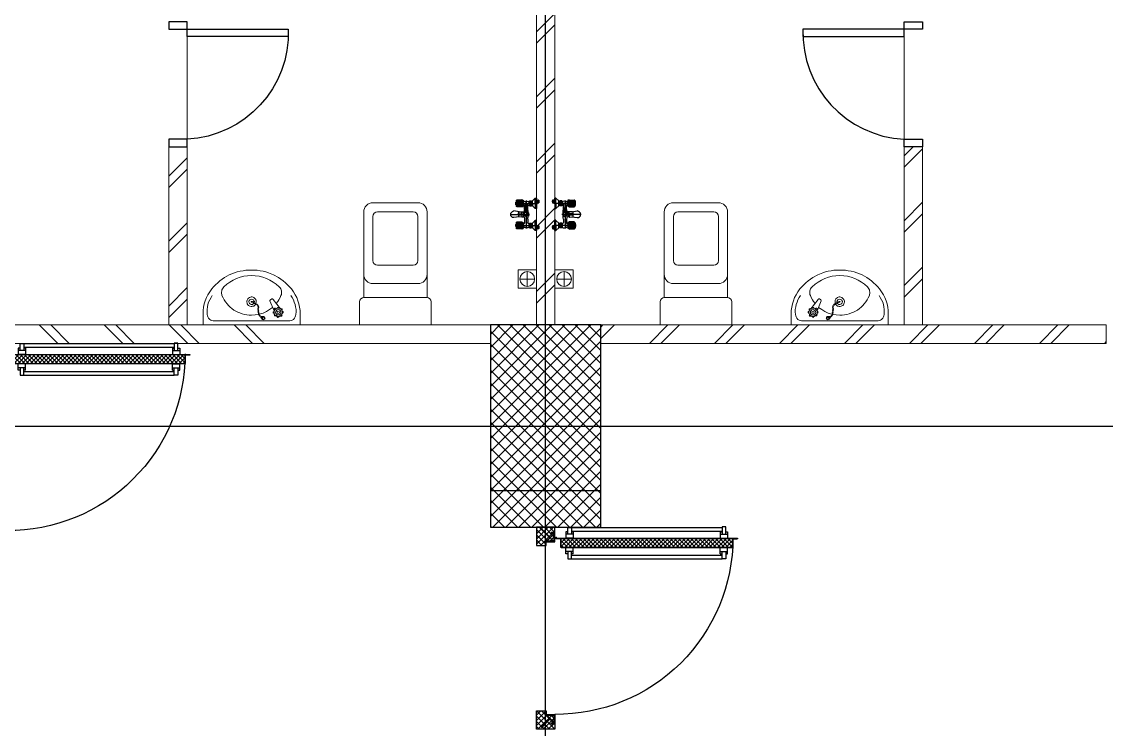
# Model space of a CAD drawing. Header units: inches. Extents: x 0 to 558, y -1 to 295.
# Drawn here: x 199.04 to 204.94, y 137.02 to 140.87 of the extents above; entities that cross this region are included whole.
import ezdxf

# ---------------------------------------------------------------- set-up
doc = ezdxf.new("R2010")
doc.units = ezdxf.units.IN
doc.header["$MEASUREMENT"] = 0
doc.layers.get('defpoints').update_dxf_attribs({"color": 1})
for name, color, linetype, lineweight in [('ars', 11, 'Continuous', 0), ('ars @ 1', 11, 'Continuous', 0), ('ARSIR', 31, 'Continuous', 5), ('ARSIR BETON', 8, 'Continuous', 5), ('KOL', 1, 'Continuous', 30), ('lan', 7, 'Continuous', 15), ('RUMPUT', 93, 'Continuous', 0), ('SANITAIR', 15, 'Continuous', 9), ('tem', 5, 'Continuous', 20)]:
    doc.layers.add(name, color=color, linetype=linetype, lineweight=lineweight)
doc.layers.add('as', color=1, linetype='Continuous', plot=False)
for name, color, linetype in [('HID', 1, 'Continuous'), ('Kusen', 30, 'Continuous'), ('P', 7, 'Continuous'), ('STL', 6, 'Continuous')]:
    doc.layers.add(name, color=color, linetype=linetype)
pattern_1 = [(86.6697, (37.0798, 226.14725), (-0.5066041, 0.569206), [0.142875, -0.934755]), (41.6697, (37.0798, 226.14725), (-0.5066045, 0.5692064), [0.142875, -0.619125]), (131.6697, (37.0798, 226.14725), (-0.5692064, -0.5066045), [0.142875, -0.619125])]
pattern_2 = [(45, (0, -5), (-0.03535534, 0.03535534), []), (135, (0, -5), (-0.03535534, -0.03535534), [])]
pattern_3 = [(225, (1.1, 1e-06), (-0.014142, 0.014142), []), (135, (1.1, 1e-06), (0.014142, 0.014142), [])]
pattern_4 = [(315, (-2e-13, 1e-06), (0.014142, 0.014142), []), (45, (-2e-13, 1e-06), (-0.014142, 0.014142), [])]
pattern_5 = [(45, (-25.6, 7.87), (0.176777, -0.176777), []), (45, (-25.6, 7.9325), (0.176777, -0.176777), [])]

# ---------------------------------------------------------------- blocks, each defined once
blk = doc.blocks.new('k1')
at = {"layer": 'ars'}
h = blk.add_hatch(dxfattribs=at)
h.set_pattern_fill('_USER', color=256, scale=0.05, angle=45, double=1, pattern_type=0)
h.set_pattern_definition(pattern_2)
h.paths.add_polyline_path([(-0.3, -0.55), (0.3, -0.55), (0.3, 0.55), (-0.3, 0.55)])
at = {"layer": 'KOL'}
blk.add_lwpolyline([(-0.3, -0.55), (0.3, -0.55), (0.3, 0.55), (-0.3, 0.55)], close=True, dxfattribs=at)
blk = doc.blocks.new('D-P90')
at = {"layer": 'ars'}
h = blk.add_hatch(dxfattribs=at)
h.set_pattern_fill('ANSI37', color=256, scale=0.005, angle=-90, style=0)
h.set_pattern_definition([(45, (-1350.94906, -1248.591899), (0.01122532015, -0.01122532015), []), (315, (-1350.94906, -1248.591899), (-0.01122532015, -0.01122532015), [])])
h.paths.add_polyline_path([(0.009, -0.1833, -0.414214), (0.01, -0.1843), (0.01, -1.1162, -0.414214), (0.009, -1.1172), (-0.0345, -1.1172, 0.414214), (-0.037, -1.1197), (-0.037, -1.142, -1), (-0.0385, -1.142), (-0.0385, -0.1585, -1), (-0.037, -0.1585), (-0.037, -0.1808, 0.414214), (-0.0345, -0.1833)])
at = {"layer": 'as'}
for p, q in [((-0.0395, -0.1577), (-0.0457, -0.1577)), ((-0.0425, -0.1608), (-0.0425, -0.1546))]:
    blk.add_line(p, q, dxfattribs=at)
at = {"layer": 'HID'}
for p, q in [((-0.0437, -0.1248), (-0.0915, -0.077)), ((-0.0423, -0.1234), (-0.0907, -0.075)), ((-0.0657, -0.147), (-0.023, -0.1043)), ((-0.0628, -0.147), (-0.023, -0.1072)), ((0.9657, -0.147), (0.923, -0.1043)), ((0.9628, -0.147), (0.923, -0.1072)), ((0.9423, -0.1234), (0.9907, -0.075)), ((0.9437, -0.1248), (0.9915, -0.077))]:
    blk.add_line(p, q, dxfattribs=at)
for points in [[(-0.0439, -0.1252), (-0.044, -0.1251), (-0.042, -0.1231), (-0.0419, -0.1232)], [(0.9439, -0.1252), (0.944, -0.1251), (0.942, -0.1231), (0.9419, -0.1232)]]:
    blk.add_lwpolyline(points, dxfattribs=at)
at = {"layer": 'KOL'}
blk.add_line((0.97, -0.13), (0.97, -0.15), dxfattribs=at)
at = {"layer": 'Kusen'}
for p, q in [((-0.0422, -0.1567), (-0.0378, -0.1577)), ((-0.0419, -0.1553), (-0.0376, -0.1562))]:
    blk.add_line(p, q, dxfattribs=at)
at = {"layer": 'Kusen', "ltscale": 2}
for p, q in [((-0.0986, -0.2206), (-0.0986, -1.0599)), ((-0.074, -0.2106), (-0.04, -0.2106)), ((-0.074, -0.2206), (-0.074, -0.2106)), ((-0.0615, -0.2506), (-0.0615, -0.2106)), ((-0.04, -0.2506), (-0.04, -0.2106)), ((0.0455, -0.2106), (0.0115, -0.2106)), ((0.0115, -0.2506), (0.0115, -0.2106)), ((0.033, -0.2506), (0.033, -0.2106)), ((0.0455, -0.2206), (0.0455, -0.2106)), ((0.0728, -0.2206), (0.0728, -1.0599)), ((-0.0786, -0.2406), (-0.0786, -1.0599)), ((-0.074, -0.2506), (-0.074, -0.2406)), ((-0.074, -0.2506), (-0.04, -0.2506)), ((0.0455, -0.2506), (0.0115, -0.2506)), ((0.0455, -0.2506), (0.0455, -0.2406)), ((0.0528, -0.2406), (0.0528, -1.0599)), ((-0.074, -1.0499), (-0.04, -1.0499)), ((-0.074, -1.0499), (-0.074, -1.0599)), ((-0.0615, -1.0499), (-0.0615, -1.0899)), ((-0.04, -1.0499), (-0.04, -1.0899)), ((0.0455, -1.0499), (0.0115, -1.0499)), ((0.0115, -1.0499), (0.0115, -1.0899)), ((0.033, -1.0499), (0.033, -1.0899)), ((0.0455, -1.0499), (0.0455, -1.0599)), ((-0.074, -1.0799), (-0.074, -1.0899)), ((-0.074, -1.0899), (-0.04, -1.0899)), ((0.0455, -1.0899), (0.0115, -1.0899)), ((0.0455, -1.0799), (0.0455, -1.0899))]:
    blk.add_line(p, q, dxfattribs=at)
for points in [[(-0.0986, -0.2406), (-0.0615, -0.2406), (-0.0615, -0.2206), (-0.0986, -0.2206), (-0.0986, -0.2406)], [(0.0728, -0.2406), (0.033, -0.2406), (0.033, -0.2206), (0.0728, -0.2206), (0.0728, -0.2406)], [(-0.1013, -1.0599), (-0.0615, -1.0599), (-0.0615, -1.0799), (-0.1013, -1.0799), (-0.1013, -1.0599)], [(0.0728, -1.0599), (0.033, -1.0599), (0.033, -1.0799), (0.0728, -1.0799), (0.0728, -1.0599)]]:
    blk.add_lwpolyline(points, dxfattribs=at)
at = {"layer": 'Kusen'}
blk.add_circle((-0.0425, -0.1577), 0.001, dxfattribs=at)
for radius, start, end in [(0.0025, 75.78042, 11.38506), (0.9611, 270, 0.45972)]:
    blk.add_arc((-0.0425, -0.1577), radius, start, end, dxfattribs=at)
at = {"layer": 'STL'}
for p, q in [((-0.0385, -0.1585), (-0.0385, -1.142)), ((-0.037, -0.1808), (-0.037, -0.1585)), ((-0.0345, -0.1833), (0.009, -0.1833)), ((0.01, -0.1843), (0.01, -1.1162)), ((-0.037, -1.1197), (-0.037, -1.142)), ((-0.0345, -1.1172), (0.009, -1.1172))]:
    blk.add_line(p, q, dxfattribs=at)
for points in [[(0, -0.1002), (0, -0.1032), (-0.0185, -0.1032, 0.414214), (-0.02, -0.1047), (-0.02, -0.148, -0.414214), (-0.022, -0.15), (-0.068, -0.15, -0.414214), (-0.07, -0.148), (-0.07, -0.13), (-0.067, -0.13), (-0.067, -0.1455, 0.414214), (-0.0655, -0.147), (-0.0245, -0.147, 0.414214), (-0.023, -0.1455), (-0.023, -0.1022, -0.414214), (-0.021, -0.1002)], [(0.9, -0.1002), (0.9, -0.1032), (0.9185, -0.1032, -0.414214), (0.92, -0.1047), (0.92, -0.148, 0.414214), (0.922, -0.15), (0.968, -0.15, 0.414214), (0.97, -0.148), (0.97, -0.13), (0.967, -0.13), (0.967, -0.1455, -0.414214), (0.9655, -0.147), (0.9245, -0.147, -0.414214), (0.923, -0.1455), (0.923, -0.1022, 0.414214), (0.921, -0.1002)]]:
    blk.add_lwpolyline(points, format="xyb", close=True, dxfattribs=at)
blk.add_lwpolyline([(0.009, -0.1818), (-0.0345, -0.1818, -0.414214), (-0.0355, -0.1808), (-0.0355, -0.1585, 1), (-0.04, -0.1585), (-0.04, -1.142, 1), (-0.0355, -1.142), (-0.0355, -1.1197, -0.414214), (-0.0345, -1.1187), (0.009, -1.1187, 0.414214), (0.0115, -1.1162), (0.0115, -0.1843)], format="xyb", dxfattribs=at)
for centre, radius, start, end in [((-0.0377, -0.1585), 0.00075, 0, 180), ((-0.0345, -0.1808), 0.0025, 180, 270), ((0.009, -0.1843), 0.0025, 360, 90), ((0.009, -0.1843), 0.001, 360, 90), ((-0.0345, -1.1197), 0.0025, 90, 180), ((0.009, -1.1162), 0.001, 270, 0), ((-0.0377, -1.142), 0.00075, 180, 0)]:
    blk.add_arc(centre, radius, start, end, dxfattribs=at)
blk = doc.blocks.new('PINTU DARURAT')
at = {"layer": 'ARSIR'}
h = blk.add_hatch(dxfattribs=at)
h.set_pattern_fill('_USER', color=256, scale=0.02, angle=315, style=0, double=1, pattern_type=0)
h.set_pattern_definition(pattern_4)
edge = h.paths.add_edge_path()
edge.add_line((0, 0), (0.1, 0))
edge.add_line((0.1, 0), (0.1, 0.0502))
edge.add_line((0.1, 0.0502), (0.077, 0.0502))
edge.add_line((0.077, 0.0502), (0.077, 0.0955))
edge.add_arc((0.0755, 0.0955), 0.0015, 360, 450)
edge.add_line((0.0755, 0.097), (0.0345, 0.097))
edge.add_arc((0.0345, 0.0955), 0.0015, 90, 180)
edge.add_line((0.033, 0.0955), (0.033, 0.08))
edge.add_line((0.033, 0.08), (0.03, 0.08))
edge.add_line((0.03, 0.08), (0.03, 0.1))
edge.add_line((0.03, 0.1), (0, 0.1))
edge.add_line((0, 0.1), (0, 0))
h = blk.add_hatch(dxfattribs=at)
h.set_pattern_fill('_USER', color=256, scale=0.02, angle=315, style=0, double=1, pattern_type=0)
h.set_pattern_definition(pattern_4)
edge = h.paths.add_edge_path()
edge.add_line((0, 0), (0.1, 0))
edge.add_line((0.1, 0), (0.1, 0.0502))
edge.add_line((0.1, 0.0502), (0.077, 0.0502))
edge.add_line((0.077, 0.0502), (0.077, 0.0955))
edge.add_arc((0.0755, 0.0955), 0.0015, 360, 450)
edge.add_line((0.0755, 0.097), (0.0345, 0.097))
edge.add_arc((0.0345, 0.0955), 0.0015, 90, 180)
edge.add_line((0.033, 0.0955), (0.033, 0.08))
edge.add_line((0.033, 0.08), (0.03, 0.08))
edge.add_line((0.03, 0.08), (0.03, 0.1))
edge.add_line((0.03, 0.1), (0, 0.1))
edge.add_line((0, 0.1), (0, 0))
h = blk.add_hatch(dxfattribs=at)
h.set_pattern_fill('_USER', color=256, scale=0.02, angle=315, style=0, double=1, pattern_type=0)
h.set_pattern_definition(pattern_3)
edge = h.paths.add_edge_path()
edge.add_line((1.1, 0), (1, 0))
edge.add_line((1, 0), (1, 0.0502))
edge.add_line((1, 0.0502), (1.023, 0.0502))
edge.add_line((1.023, 0.0502), (1.023, 0.0955))
edge.add_arc((1.0245, 0.0955), 0.0015, -630, -540, ccw=False)
edge.add_line((1.0245, 0.097), (1.0655, 0.097))
edge.add_arc((1.0655, 0.0955), 0.0015, -360, -270, ccw=False)
edge.add_line((1.067, 0.0955), (1.067, 0.08))
edge.add_line((1.067, 0.08), (1.07, 0.08))
edge.add_line((1.07, 0.08), (1.07, 0.1))
edge.add_line((1.07, 0.1), (1.1, 0.1))
edge.add_line((1.1, 0.1), (1.1, 0))
h = blk.add_hatch(dxfattribs=at)
h.set_pattern_fill('_USER', color=256, scale=0.02, angle=315, style=0, double=1, pattern_type=0)
h.set_pattern_definition(pattern_3)
edge = h.paths.add_edge_path()
edge.add_line((1.1, 0), (1, 0))
edge.add_line((1, 0), (1, 0.0502))
edge.add_line((1, 0.0502), (1.023, 0.0502))
edge.add_line((1.023, 0.0502), (1.023, 0.0955))
edge.add_arc((1.0245, 0.0955), 0.0015, -630, -540, ccw=False)
edge.add_line((1.0245, 0.097), (1.0655, 0.097))
edge.add_arc((1.0655, 0.0955), 0.0015, -360, -270, ccw=False)
edge.add_line((1.067, 0.0955), (1.067, 0.08))
edge.add_line((1.067, 0.08), (1.07, 0.08))
edge.add_line((1.07, 0.08), (1.07, 0.1))
edge.add_line((1.07, 0.1), (1.1, 0.1))
edge.add_line((1.1, 0.1), (1.1, 0))
at = {"layer": 'KOL'}
blk.add_line((1.1, 0.1), (1.1, 0), dxfattribs=at)
blk.add_line((1.1, 0.1), (1.1, 0), dxfattribs=at)
blk.add_line((1.1, 0.1), (1.1, 0), dxfattribs=at)
blk.add_line((1.1, 0.1), (1.1, 0), dxfattribs=at)
for points in [[(0, 0), (0.1, 0), (0.1, 0.0502), (0.077, 0.0502), (0.077, 0.0955, 0.414214), (0.0755, 0.097), (0.0345, 0.097, 0.414214), (0.033, 0.0955), (0.033, 0.08), (0.03, 0.08), (0.03, 0.1), (0, 0.1)], [(0, 0), (0.1, 0), (0.1, 0.0502), (0.077, 0.0502), (0.077, 0.0955, 0.414214), (0.0755, 0.097), (0.0345, 0.097, 0.414214), (0.033, 0.0955), (0.033, 0.08), (0.03, 0.08), (0.03, 0.1), (0, 0.1)], [(1.1, 0), (1, 0), (1, 0.0502), (1.023, 0.0502), (1.023, 0.0955, -0.414214), (1.0245, 0.097), (1.0655, 0.097, -0.414214), (1.067, 0.0955), (1.067, 0.08), (1.07, 0.08), (1.07, 0.1), (1.1, 0.1)], [(1.1, 0), (1, 0), (1, 0.0502), (1.023, 0.0502), (1.023, 0.0955, -0.414214), (1.0245, 0.097), (1.0655, 0.097, -0.414214), (1.067, 0.0955), (1.067, 0.08), (1.07, 0.08), (1.07, 0.1), (1.1, 0.1)]]:
    blk.add_lwpolyline(points, format="xyb", close=True, dxfattribs=at)
at = {"layer": 'Kusen', "xscale": -1, "rotation": 180}
blk.add_blockref('D-P90', (0.1, -0.05), dxfattribs=at)
blk = doc.blocks.new('AVOOR')
blk.add_lwpolyline([(-21.8185, -71.5914), (-21.9185, -71.5914), (-21.9185, -71.4914), (-21.8185, -71.4914)], close=True)
for points in [[(-21.8685, -71.5014), (-21.8685, -71.5814)], [(-21.9085, -71.5414), (-21.8285, -71.5414)]]:
    blk.add_lwpolyline(points)
blk.add_circle((-21.8685, -71.5414), 0.04)
blk = doc.blocks.new('SHOWER')
at = {"layer": 'P', "color": 0, "linetype": 'Continuous'}
for points in [[(-0.1138, 0.0605), (0.0048, 0.0605)], [(-0.1126, 0.0654), (-0.1114, 0.0666)], [(-0.1114, 0.0533), (-0.1114, 0.0545), (-0.1126, 0.0557), (-0.1126, 0.0654)], [(-0.1102, 0.0678), (-0.1102, 0.0678), (-0.1114, 0.0678), (-0.1114, 0.0666)], [(-0.1114, 0.0678), (-0.1114, 0.0533), (-0.1102, 0.0533), (-0.1102, 0.0533)], [(-0.109, 0.0763), (-0.1102, 0.0726)], [(-0.1102, 0.0726), (-0.1102, 0.0484), (-0.109, 0.0448)], [(-0.109, 0.0763), (-0.1077, 0.0787), (-0.1053, 0.0787)], [(-0.0799, 0.0751), (-0.0799, 0.0787), (-0.109, 0.0775)], [(-0.109, 0.0775), (-0.109, 0.0436)], [(-0.109, 0.0714), (-0.109, 0.0714), (-0.1077, 0.0726), (-0.1053, 0.0738), (-0.1053, 0.0738)], [(-0.1053, 0.069), (-0.1053, 0.069), (-0.1077, 0.069), (-0.109, 0.0702), (-0.109, 0.0714)], [(-0.109, 0.0605), (-0.109, 0.063), (-0.1053, 0.0642), (-0.1041, 0.0642)], [(-0.1041, 0.0569), (-0.1077, 0.0581), (-0.109, 0.0593), (-0.109, 0.0605)], [(-0.0751, 0.0787), (-0.0775, 0.0799), (-0.0799, 0.0799), (-0.1053, 0.0787)], [(-0.1053, 0.0738), (-0.0799, 0.0751)], [(-0.1053, 0.069), (-0.0799, 0.069)], [(-0.1041, 0.0642), (-0.0799, 0.0642)], [(-0.0799, 0.0787), (-0.0763, 0.0787)], [(-0.0799, 0.0751), (-0.0775, 0.0738), (-0.0775, 0.0738), (-0.0763, 0.0726), (-0.0751, 0.0714)], [(-0.0751, 0.0714), (-0.0763, 0.0702), (-0.0775, 0.069), (-0.0775, 0.069), (-0.0799, 0.069)], [(-0.0799, 0.0642), (-0.0799, 0.069)], [(-0.0799, 0.0642), (-0.0775, 0.0642), (-0.0775, 0.063), (-0.0763, 0.063), (-0.0751, 0.0605), (-0.0763, 0.0593), (-0.0775, 0.0581), (-0.0775, 0.0569), (-0.0799, 0.0569)], [(-0.0751, 0.0787), (-0.0714, 0.0787)], [(-0.0714, 0.0787), (-0.0714, 0.0775)], [(-0.0714, 0.0775), (-0.0714, 0.0436)], [(-0.0642, 0.0714), (-0.0666, 0.0702), (-0.0714, 0.0702)], [(-0.0714, 0.0508), (-0.0714, 0.0702)], [(-0.0642, 0.0714), (-0.0581, 0.0714), (-0.0521, 0.0726), (-0.046, 0.0714), (-0.04, 0.0714)], [(-0.0557, 0.0593), (-0.0557, 0.0593), (-0.0557, 0.0593), (-0.0569, 0.0593), (-0.0593, 0.0593), (-0.0593, 0.0593), (-0.0605, 0.0593), (-0.0617, 0.0593), (-0.0617, 0.0581), (-0.0617, 0.0581), (-0.0605, 0.0569), (-0.0593, 0.0569), (-0.0593, 0.0569), (-0.0569, 0.0569), (-0.0557, 0.0569), (-0.0557, 0.0581), (-0.0557, 0.0581)], [(-0.0557, 0.0581), (-0.0569, 0.0581), (-0.0581, 0.0569), (-0.0593, 0.0569), (-0.0593, 0.0569), (-0.0593, 0.0581), (-0.0605, 0.0581), (-0.0605, 0.0593), (-0.0593, 0.0593), (-0.0593, 0.0593), (-0.0581, 0.0593), (-0.0569, 0.0593), (-0.0569, 0.0581), (-0.0557, 0.0581)], [(-0.0557, 0.0763), (-0.0557, -0.0763)], [(-0.0521, 0.0593), (-0.0545, 0.0593), (-0.0557, 0.0593), (-0.0557, 0.0581), (-0.0557, 0.0593), (-0.0545, 0.0593), (-0.0521, 0.0593)], [(-0.0521, 0.0593), (-0.0521, 0.0593), (-0.0508, 0.0593), (-0.0496, 0.0593), (-0.0496, 0.0581)], [(-0.04, 0.0714), (-0.04, 0.0508), (-0.04, 0.0714), (-0.04, 0.0508)], [(-0.04, 0.069), (-0.0375, 0.069)], [(-0.04, 0.0533), (-0.04, 0.069)], [(-0.0375, 0.0738), (-0.0375, 0.0751)], [(-0.0375, 0.0751), (-0.0278, 0.0751)], [(-0.0278, 0.0654), (-0.0375, 0.0654), (-0.0375, 0.069), (-0.0375, 0.0714), (-0.0375, 0.0751)], [(-0.0375, 0.0472), (-0.0375, 0.0738)], [(-0.0375, 0.069), (-0.0278, 0.069)], [(-0.0278, 0.0533), (-0.0375, 0.0533), (-0.0375, 0.0557), (-0.0278, 0.0557), (-0.0278, 0.0605), (-0.0278, 0.0654)], [(-0.0375, 0.0557), (-0.0375, 0.0605), (-0.0375, 0.0654)], [(-0.0278, 0.0738), (-0.0278, 0.0751)], [(-0.0278, 0.0751), (-0.0278, 0.0714), (-0.0278, 0.069)], [(-0.0278, 0.0472), (-0.0278, 0.0738)], [(-0.0278, 0.0714), (-0.0218, 0.0714)], [(-0.0278, 0.0702), (-0.0218, 0.0702)], [(-0.0278, 0.069), (-0.0278, 0.0654)], [(-0.0061, 0.0884), (-0.0218, 0.0738)], [(-0.0218, 0.0726), (-0.0218, 0.0738)], [(-0.0218, 0.0605), (-0.0218, 0.0726)], [(-0.0218, 0.0484), (-0.0218, 0.0726)], [(-0.0218, 0.0605), (-0.0218, 0.0484)], [(-0.0061, 0.0884), (-0.0061, 0.0884), (0, 0.0884)], [(-0.0061, 0.0605), (-0.0061, 0.086)], [(-0.0061, 0.0605), (-0.0061, 0.0351)], [(-0.0036, 0.0702), (0.0157, 0.0702)], [(0, 0.0884), (0, 0.0327)], [(0, 0.0605), (0, 0.0884)], [(0, 0.0787), (0.0109, 0.0787)], [(0.0121, 0.0775), (0.0121, 0.063), (0.0109, 0.063), (0, 0.063)], [(0, 0.0775), (0.0121, 0.0775)], [(0, 0.063), (0.0121, 0.063)], [(0, 0.0605), (0, 0.0327)], [(0.0121, 0.0775), (0.0109, 0.0787), (0.0109, 0.063)], [(-0.1429, 0), (-0.0387, 0)], [(-0.0932, -0.0133), (-0.1223, -0.0169), (-0.1295, -0.0157), (-0.1344, -0.0121), (-0.1392, -0.0061), (-0.1392, 0), (-0.1392, 0.0073), (-0.1344, 0.0133), (-0.1295, 0.0169), (-0.1223, 0.0194)], [(-0.0932, 0.0157), (-0.1223, 0.0194)], [(-0.1053, 0.0533), (-0.1053, 0.0533), (-0.1077, 0.0521), (-0.109, 0.0508), (-0.109, 0.0496)], [(-0.109, 0.0496), (-0.109, 0.0496), (-0.1077, 0.0484), (-0.1053, 0.0484), (-0.1053, 0.0472), (-0.0799, 0.0472)], [(-0.0751, 0.0436), (-0.0775, 0.0412), (-0.0799, 0.0412), (-0.1053, 0.0424), (-0.1077, 0.0436), (-0.109, 0.0448)], [(-0.0763, 0.0436), (-0.0799, 0.0436), (-0.109, 0.0436)], [(-0.1053, 0.0533), (-0.0799, 0.0533)], [(-0.1041, 0.0569), (-0.0799, 0.0569)], [(-0.1005, 0.0024), (-0.0993, 0.0036), (-0.0993, 0.0036), (-0.0981, 0.0036)], [(-0.0981, -0.0024), (-0.0993, -0.0024), (-0.1005, -0.0012), (-0.1005, 0.0024)], [(-0.0981, 0.0133), (-0.0969, 0.0145), (-0.0956, 0.0157), (-0.0799, 0.0157)], [(-0.0981, 0.0133), (-0.0981, 0.0036), (-0.0799, 0.0048)], [(-0.0787, -0.0024), (-0.0981, -0.0012), (-0.0981, -0.0012), (-0.0981, 0.0024), (-0.0981, 0.0036), (-0.0787, 0.0036)], [(-0.0799, 0.0533), (-0.0799, 0.0569)], [(-0.0751, 0.0496), (-0.0763, 0.0508), (-0.0775, 0.0521), (-0.0775, 0.0533), (-0.0799, 0.0533)], [(-0.0799, 0.0472), (-0.0775, 0.0472), (-0.0775, 0.0472), (-0.0763, 0.0484), (-0.0751, 0.0496)], [(-0.0799, 0.0436), (-0.0799, 0.0472)], [(-0.0799, 0.0157), (-0.0787, 0.0157), (-0.0787, 0.0157)], [(-0.0799, 0.0048), (-0.0787, 0.0048), (-0.0787, 0.0048)], [(-0.0787, 0), (-0.0787, 0.0157), (-0.0702, 0.0157)], [(-0.0787, 0), (-0.0787, -0.0145)], [(-0.0751, 0.0436), (-0.0714, 0.0436), (-0.0714, 0.0436)], [(-0.0714, 0.0508), (-0.0678, 0.0508)], [(-0.0654, 0.0194), (-0.0678, 0.0157), (-0.0702, 0.0133)], [(-0.0702, 0), (-0.0702, 0.0157)], [(-0.0702, 0), (-0.0702, -0.0133)], [(-0.0678, 0.0508), (-0.0654, 0.0496), (-0.0642, 0.0472)], [(-0.0472, 0.0061), (-0.046, 0.0036), (-0.0448, -0.0012), (-0.046, -0.0048), (-0.0496, -0.0085), (-0.0533, -0.0097), (-0.0569, -0.0097), (-0.0617, -0.0085), (-0.0642, -0.0061), (-0.0654, -0.0024), (-0.0666, 0), (-0.0654, 0.0036), (-0.0642, 0.0061)], [(-0.0654, 0.0218), (-0.0654, 0.023)], [(-0.0654, 0.0145), (-0.0654, 0.0218)], [(-0.0654, 0.0218), (-0.046, 0.0218)], [(-0.0654, 0.0218), (-0.0581, 0.0145)], [(-0.0654, 0.0194), (-0.0617, 0.0218)], [(-0.0654, 0.0169), (-0.0593, 0.0218)], [(-0.0654, 0.0145), (-0.0569, 0.0218)], [(-0.0654, 0.0194), (-0.0617, 0.0145)], [(-0.0654, 0.0157), (-0.0642, 0.0145)], [(-0.0654, 0.0133), (-0.0654, 0.0145)], [(-0.0654, 0.0145), (-0.046, 0.0145)], [(-0.0642, 0.0266), (-0.0642, 0.0472)], [(-0.0642, 0.0266), (-0.0642, 0.023)], [(-0.0642, 0.023), (-0.0472, 0.023)], [(-0.0642, 0), (-0.0642, 0.0133)], [(-0.0642, 0.0133), (-0.0472, 0.0133)], [(-0.0472, 0.0133), (-0.0642, 0.0133)], [(-0.0472, 0), (-0.0472, -0.0024), (-0.0496, -0.0061), (-0.0521, -0.0073), (-0.0557, -0.0085), (-0.0593, -0.0073), (-0.0617, -0.0061), (-0.0642, -0.0024), (-0.0642, 0)], [(-0.063, 0.0218), (-0.0557, 0.0145)], [(-0.0617, 0.0351), (-0.0617, 0.0581), (-0.0617, 0.0581)], [(-0.0617, 0.023), (-0.0617, 0.0351), (-0.0496, 0.0351), (-0.0496, 0.023)], [(-0.0617, 0.0145), (-0.0557, 0.0206), (-0.0545, 0.0218)], [(-0.0605, 0.0218), (-0.0557, 0.0169), (-0.0521, 0.0145)], [(-0.0593, 0.0145), (-0.0557, 0.0182), (-0.0521, 0.0218)], [(-0.0581, 0.0218), (-0.0557, 0.0194), (-0.0496, 0.0145)], [(-0.0569, 0.0145), (-0.0557, 0.0157), (-0.0496, 0.0218)], [(-0.0557, 0.0218), (-0.0472, 0.0145)], [(-0.0545, 0.0145), (-0.046, 0.0218)], [(-0.0521, 0.0218), (-0.046, 0.0157)], [(-0.0521, 0.0145), (-0.046, 0.0194)], [(-0.0496, 0.0351), (-0.0496, 0.0581)], [(-0.0496, 0.0218), (-0.046, 0.0182)], [(-0.0496, 0.0145), (-0.046, 0.0169)], [(-0.0472, 0.0436), (-0.046, 0.0472), (-0.046, 0.0484), (-0.0436, 0.0496), (-0.0412, 0.0508)], [(-0.0472, 0.0266), (-0.0472, 0.0436)], [(-0.0472, 0.023), (-0.0472, 0.0266)], [(-0.0472, 0.0218), (-0.046, 0.0206)], [(-0.0472, 0), (-0.0472, 0.0133)], [(-0.046, 0.0218), (-0.046, 0.023)], [(-0.046, 0.0145), (-0.046, 0.0218)], [(-0.0448, 0.0133), (-0.046, 0.0182)], [(-0.046, 0.0133), (-0.046, 0.0145)], [(-0.0448, 0.0133), (-0.0436, 0.0073), (-0.0436, 0)], [(-0.0436, 0), (-0.0436, -0.0061), (-0.0448, -0.0121)], [(-0.0412, 0.0508), (-0.04, 0.0508)], [(-0.04, 0.0533), (-0.0375, 0.0533)], [(-0.0375, 0.0472), (-0.0375, 0.0496), (-0.0375, 0.0533)], [(-0.0375, 0.0472), (-0.0375, 0.0472), (-0.0278, 0.0472)], [(-0.0278, 0.0557), (-0.0278, 0.0533)], [(-0.0278, 0.0533), (-0.0278, 0.0496), (-0.0278, 0.0472)], [(-0.0278, 0.0508), (-0.0218, 0.0508)], [(-0.0278, 0.0496), (-0.0218, 0.0496)], [(-0.0278, 0.0472), (-0.0278, 0.0472)], [(-0.0218, 0.0472), (-0.0218, 0.0484)], [(-0.0061, 0.0327), (-0.0218, 0.0472)], [(0, 0.0327), (-0.0061, 0.0327), (-0.0061, 0.0327)], [(-0.1126, -0.0533), (-0.1114, -0.0533), (-0.1114, -0.0521)], [(-0.1126, -0.0533), (-0.1126, -0.0654)], [(-0.1102, -0.0521), (-0.1102, -0.0521), (-0.1114, -0.0521)], [(-0.1114, -0.0521), (-0.1114, -0.0666)], [(-0.109, -0.0436), (-0.1102, -0.0472), (-0.1102, -0.0714), (-0.109, -0.0751)], [(-0.109, -0.0436), (-0.1077, -0.0412), (-0.1053, -0.04), (-0.0799, -0.04), (-0.0775, -0.04), (-0.0751, -0.0424)], [(-0.0799, -0.0424), (-0.109, -0.0436)], [(-0.109, -0.0436), (-0.109, -0.0751)], [(-0.0799, -0.0508), (-0.1053, -0.0508), (-0.1053, -0.0508), (-0.1077, -0.0508), (-0.109, -0.0496), (-0.109, -0.0496), (-0.109, -0.0484), (-0.1077, -0.0472), (-0.1053, -0.046), (-0.1053, -0.046), (-0.0799, -0.046)], [(-0.109, -0.0593), (-0.109, -0.0581), (-0.1077, -0.0569), (-0.1041, -0.0557)], [(-0.1041, -0.0557), (-0.0799, -0.0557)], [(-0.1005, -0.0012), (-0.1005, -0.0012)], [(-0.0981, -0.0024), (-0.0799, -0.0036)], [(-0.0981, -0.0024), (-0.0981, -0.0121)], [(-0.0799, -0.0145), (-0.0956, -0.0133), (-0.0969, -0.0133), (-0.0981, -0.0121)], [(-0.0787, -0.0024), (-0.0799, -0.0036), (-0.0799, -0.0036)], [(-0.0787, -0.0145), (-0.0799, -0.0145), (-0.0799, -0.0145)], [(-0.0799, -0.0508), (-0.0775, -0.0508), (-0.0775, -0.0496), (-0.0763, -0.0496), (-0.0751, -0.0484), (-0.0763, -0.0472), (-0.0775, -0.046), (-0.0775, -0.046), (-0.0799, -0.046), (-0.0799, -0.0424), (-0.0763, -0.0424)], [(-0.0799, -0.0557), (-0.0799, -0.0508)], [(-0.0799, -0.0557), (-0.0775, -0.0557), (-0.0775, -0.0569), (-0.0763, -0.0581), (-0.0751, -0.0593)], [(-0.0787, -0.0133), (-0.0702, -0.0133)], [(-0.0751, -0.0424), (-0.0714, -0.0424), (-0.0714, -0.0424)], [(-0.0714, -0.0424), (-0.0714, -0.0763)], [(-0.0714, -0.0496), (-0.0678, -0.0496), (-0.0654, -0.0484), (-0.0642, -0.046)], [(-0.0714, -0.0496), (-0.0714, -0.069)], [(-0.0702, -0.0121), (-0.0666, -0.0145), (-0.0654, -0.0182), (-0.0642, -0.0254)], [(-0.0642, -0.0254), (-0.0642, -0.046)], [(-0.0472, -0.0254), (-0.046, -0.0182), (-0.0448, -0.0121)], [(-0.0472, -0.0254), (-0.0472, -0.0436)], [(-0.0412, -0.0496), (-0.0436, -0.0484), (-0.046, -0.0472), (-0.046, -0.0448), (-0.0472, -0.0436)], [(-0.0412, -0.0496), (-0.04, -0.0496)], [(-0.04, -0.069), (-0.04, -0.0496), (-0.04, -0.069), (-0.04, -0.0496)], [(-0.04, -0.0521), (-0.0375, -0.0521)], [(-0.04, -0.0666), (-0.04, -0.0521)], [(-0.0375, -0.046), (-0.0375, -0.046)], [(-0.0375, -0.046), (-0.0278, -0.046)], [(-0.0375, -0.0714), (-0.0375, -0.046)], [(-0.0375, -0.0545), (-0.0375, -0.0521), (-0.0375, -0.0484), (-0.0375, -0.046)], [(-0.0375, -0.0521), (-0.0278, -0.0521)], [(-0.0375, -0.0545), (-0.0278, -0.0545)], [(-0.0375, -0.0642), (-0.0375, -0.0593), (-0.0375, -0.0545)], [(-0.0278, -0.046), (-0.0278, -0.046)], [(-0.0278, -0.0714), (-0.0278, -0.046)], [(-0.0278, -0.046), (-0.0278, -0.0484), (-0.0278, -0.0521)], [(-0.0278, -0.0496), (-0.0218, -0.0496)], [(-0.0278, -0.0496), (-0.0218, -0.0496)], [(-0.0278, -0.069), (-0.0278, -0.0496)], [(-0.0278, -0.0545), (-0.0278, -0.0521)], [(-0.0278, -0.0545), (-0.0278, -0.0593), (-0.0278, -0.0642)], [(-0.0061, -0.0315), (-0.0218, -0.046)], [(-0.0218, -0.0472), (-0.0218, -0.046)], [(-0.0218, -0.0714), (-0.0218, -0.0472)], [(-0.0218, -0.0593), (-0.0218, -0.0472)], [(-0.0061, -0.0315), (-0.0061, -0.0303), (0, -0.0303)], [(-0.0061, -0.0593), (-0.0061, -0.0339)], [(0, -0.0872), (0, -0.0303)], [(0, -0.0593), (0, -0.0303)], [(-0.115, -0.0593), (0.0048, -0.0593)], [(-0.1114, -0.0654), (-0.1126, -0.0654)], [(-0.1114, -0.0654), (-0.1114, -0.0654), (-0.1102, -0.0666), (-0.1102, -0.0666)], [(-0.1041, -0.063), (-0.1065, -0.0617), (-0.109, -0.0605), (-0.109, -0.0593)], [(-0.1053, -0.0678), (-0.1053, -0.0678), (-0.1077, -0.0678), (-0.109, -0.0678), (-0.109, -0.069), (-0.109, -0.0702), (-0.1077, -0.0714), (-0.1053, -0.0714), (-0.1053, -0.0714)], [(-0.109, -0.0751), (-0.0799, -0.0763), (-0.0799, -0.0726), (-0.1053, -0.0714)], [(-0.0751, -0.0763), (-0.0775, -0.0775), (-0.0799, -0.0787), (-0.1053, -0.0775), (-0.1077, -0.0775), (-0.109, -0.0751)], [(-0.1053, -0.0678), (-0.0799, -0.0678)], [(-0.1041, -0.063), (-0.0799, -0.063)], [(-0.0751, -0.0593), (-0.0763, -0.0605), (-0.0775, -0.0617), (-0.0775, -0.0617), (-0.0799, -0.063)], [(-0.0799, -0.0678), (-0.0799, -0.063)], [(-0.0751, -0.0702), (-0.0763, -0.069), (-0.0775, -0.0678), (-0.0775, -0.0678), (-0.0799, -0.0678)], [(-0.0799, -0.0726), (-0.0775, -0.0726), (-0.0775, -0.0714), (-0.0763, -0.0714), (-0.0751, -0.0702)], [(-0.0799, -0.0763), (-0.0763, -0.0763)], [(-0.0751, -0.0763), (-0.0714, -0.0763), (-0.0714, -0.0763)], [(-0.0714, -0.069), (-0.0666, -0.069), (-0.0642, -0.069)], [(-0.04, -0.069), (-0.046, -0.0714), (-0.0521, -0.0714), (-0.0581, -0.0714), (-0.0642, -0.069)], [(-0.04, -0.0666), (-0.0375, -0.0666)], [(-0.0278, -0.0642), (-0.0375, -0.0642), (-0.0375, -0.0666), (-0.0278, -0.0666), (-0.0278, -0.0702), (-0.0278, -0.0726)], [(-0.0375, -0.0726), (-0.0375, -0.0702), (-0.0375, -0.0666)], [(-0.0375, -0.0714), (-0.0375, -0.0726), (-0.0278, -0.0726), (-0.0278, -0.0714)], [(-0.0278, -0.0666), (-0.0278, -0.0642)], [(-0.0278, -0.069), (-0.0218, -0.069)], [(-0.0278, -0.069), (-0.0218, -0.069)], [(-0.0218, -0.0593), (-0.0218, -0.0714)], [(-0.0218, -0.0726), (-0.0218, -0.0714)], [(0, -0.0872), (-0.0061, -0.0872), (-0.0061, -0.0872), (-0.0218, -0.0726)], [(-0.0061, -0.0593), (-0.0061, -0.0847)], [(-0.0036, -0.069), (0.0157, -0.069)], [(0, -0.0593), (0, -0.0872)], [(0.0121, -0.0617), (0.0109, -0.0605), (0, -0.0605)], [(0.0121, -0.0617), (0.0121, -0.0763), (0.0109, -0.0775), (0, -0.0775)], [(0, -0.0617), (0.0121, -0.0617)], [(0, -0.0763), (0.0121, -0.0763)], [(0.0109, -0.0775), (0.0109, -0.0605)]]:
    blk.add_lwpolyline(points, dxfattribs=at)
blk = doc.blocks.new('WASHTAFEL')
for points in [[(0.1029, 0.2167), (0.1186, 0.2276), (0.1344, 0.2373), (0.1501, 0.2458), (0.1671, 0.2518), (0.184, 0.2579), (0.2022, 0.2615), (0.2203, 0.2639), (0.2397, 0.2651)], [(0.138, 0.2131), (0.1501, 0.2215), (0.1622, 0.2276), (0.1743, 0.2324), (0.1877, 0.2373), (0.201, 0.2397), (0.2143, 0.2421), (0.2276, 0.2421), (0.2421, 0.2409)], [(0.2397, 0.2651), (0.299, 0.2651)], [(0.2421, 0.2409), (0.2494, 0.2397), (0.2554, 0.2373), (0.2615, 0.2337), (0.2688, 0.2276), (0.2724, 0.2215), (0.2748, 0.2155), (0.2772, 0.2082), (0.2772, 0.1998)], [(0.299, 0.2651), (0.299, 0)], [(0, 0), (0, 0.0157), (0.0012, 0.0315), (0.0036, 0.0472), (0.0061, 0.063), (0.0097, 0.0775), (0.0145, 0.092), (0.0254, 0.1199), (0.0412, 0.1465), (0.0496, 0.1598), (0.0593, 0.1719), (0.069, 0.184), (0.0799, 0.1961), (0.0908, 0.2058), (0.1029, 0.2167)], [(0.2772, 0.1998), (0.2772, 0)], [(0.0303, 0), (0.0315, 0.0206), (0.0339, 0.0412), (0.0387, 0.0617), (0.046, 0.0811), (0.0545, 0.0993), (0.0654, 0.1174), (0.0775, 0.1344), (0.0908, 0.1501)], [(0.0908, 0.1501), (0.0969, 0.155), (0.1017, 0.1586), (0.1077, 0.161), (0.1138, 0.1622), (0.1199, 0.1634), (0.1271, 0.1634), (0.1332, 0.1622), (0.1392, 0.1598)], [(0.1392, 0.1598), (0.1501, 0.155), (0.1622, 0.1489), (0.1719, 0.1429), (0.1816, 0.1344)], [(0.1598, 0.1174), (0.2119, 0.1574)], [(0.1683, 0.1005), (0.2228, 0.1235)], [(0.2082, 0.1404), (0.2058, 0.1416), (0.2034, 0.1429), (0.2022, 0.1465), (0.2034, 0.1501), (0.2058, 0.1513), (0.207, 0.1513), (0.2082, 0.1513), (0.2094, 0.1513)], [(0.2082, 0.1453), (0.2082, 0.1416), (0.2094, 0.1368), (0.2119, 0.1332), (0.2143, 0.1295), (0.2179, 0.1271), (0.2215, 0.1247), (0.2252, 0.1235), (0.23, 0.1235), (0.2349, 0.1235), (0.2385, 0.1247), (0.2421, 0.1271), (0.2458, 0.1295), (0.2482, 0.1332), (0.2506, 0.1368), (0.2518, 0.1416), (0.253, 0.1453), (0.2518, 0.1501), (0.2506, 0.1538), (0.2482, 0.1586), (0.2458, 0.161), (0.2421, 0.1646), (0.2385, 0.1659), (0.2349, 0.1671), (0.23, 0.1683), (0.2252, 0.1671), (0.2215, 0.1659), (0.2179, 0.1646), (0.2143, 0.161), (0.2119, 0.1586), (0.2094, 0.1538), (0.2082, 0.1501), (0.2082, 0.1453)], [(0.2179, 0.1259), (0.2155, 0.1235), (0.2119, 0.1235), (0.2094, 0.1247), (0.2082, 0.1271), (0.2082, 0.1308), (0.2094, 0.1308), (0.2094, 0.132), (0.2107, 0.1332)], [(0.2119, 0.1574), (0.2094, 0.1598), (0.2107, 0.1634), (0.2119, 0.1659), (0.2155, 0.1671), (0.2179, 0.1659), (0.2191, 0.1646), (0.2191, 0.1646)], [(0.2155, 0.1453), (0.2167, 0.1404), (0.2203, 0.1356), (0.2252, 0.132), (0.23, 0.1308), (0.2361, 0.132), (0.2409, 0.1356), (0.2433, 0.1404), (0.2446, 0.1453), (0.2433, 0.1513), (0.2409, 0.1562), (0.2361, 0.1586), (0.23, 0.1598), (0.2252, 0.1586), (0.2203, 0.1562), (0.2167, 0.1513), (0.2155, 0.1453)], [(0.224, 0.1453), (0.2252, 0.1404), (0.23, 0.1392), (0.2349, 0.1404), (0.2373, 0.1453), (0.2349, 0.1501), (0.23, 0.1525), (0.2252, 0.1501), (0.224, 0.1453)], [(0.2252, 0.1671), (0.2264, 0.1695), (0.2276, 0.1719), (0.2312, 0.1719), (0.2337, 0.1707), (0.2361, 0.1683), (0.2361, 0.1671), (0.2361, 0.1659)], [(0.2361, 0.1235), (0.2349, 0.1199), (0.2324, 0.1186), (0.23, 0.1174), (0.2276, 0.1186), (0.2252, 0.1211), (0.2252, 0.1223), (0.2252, 0.1235)], [(0.2494, 0.132), (0.2494, 0.1295), (0.2494, 0.1271), (0.2482, 0.1247), (0.2446, 0.1235), (0.2421, 0.1247), (0.2409, 0.1247), (0.2409, 0.1247)], [(0.2421, 0.1634), (0.2446, 0.1646), (0.247, 0.1659), (0.2506, 0.1646), (0.2518, 0.161), (0.2518, 0.1586), (0.2506, 0.1574), (0.2506, 0.1562), (0.2494, 0.1562)], [(0.253, 0.1501), (0.2554, 0.1489), (0.2567, 0.1465), (0.2579, 0.1429), (0.2554, 0.1404), (0.253, 0.138), (0.253, 0.138), (0.2518, 0.138)], [(0.1622, 0.1029), (0.1574, 0.1102), (0.1562, 0.115), (0.1598, 0.1174)], [(0.1683, 0.1005), (0.1659, 0.1005), (0.1622, 0.1029)], [(0.2034, 0.115), (0.2155, 0.0981), (0.2264, 0.0811), (0.2349, 0.063), (0.2409, 0.0424)], [(0.253, 0.0642), (0.253, 0.0605), (0.2554, 0.0581), (0.2579, 0.0557), (0.2615, 0.0557), (0.2651, 0.0557), (0.2676, 0.0581), (0.27, 0.0605), (0.2712, 0.0642), (0.27, 0.0678), (0.2676, 0.0714), (0.2651, 0.0726), (0.2615, 0.0738), (0.2579, 0.0726), (0.2554, 0.0714), (0.253, 0.0678), (0.253, 0.0642)], [(0.2639, 0.0557), (0.2615, 0.0521), (0.2591, 0.0508), (0.2554, 0.0521), (0.253, 0.0533), (0.253, 0.0569), (0.253, 0.0581), (0.253, 0.0593)], [(0.2554, 0.0642), (0.2579, 0.0605), (0.2615, 0.0593), (0.2651, 0.0605), (0.2676, 0.0642), (0.2651, 0.069), (0.2615, 0.0702), (0.2579, 0.069), (0.2554, 0.0642)], [(0.1029, -0.2167), (0.0908, -0.207), (0.0799, -0.1961), (0.069, -0.184), (0.0593, -0.1731), (0.0496, -0.1598), (0.0412, -0.1477), (0.0254, -0.1211), (0.0145, -0.092), (0.0097, -0.0775), (0.0061, -0.0617), (0.0036, -0.046), (0.0012, -0.0315), (0, -0.0157), (0, 0)], [(0.1392, -0.161), (0.1332, -0.1622), (0.1271, -0.1634), (0.1199, -0.1634), (0.1138, -0.1622), (0.1077, -0.161), (0.1017, -0.1586), (0.0969, -0.155), (0.0908, -0.1501), (0.0775, -0.1344), (0.0654, -0.1186), (0.0545, -0.0993), (0.046, -0.0811), (0.0387, -0.0617), (0.0339, -0.0412), (0.0315, -0.0218), (0.0303, 0)], [(0.2458, 0), (0.2458, -0.0133), (0.2433, -0.0254), (0.2421, -0.0387), (0.2385, -0.0508), (0.2337, -0.063), (0.23, -0.0751), (0.224, -0.086), (0.2179, -0.0969), (0.2094, -0.1065), (0.2022, -0.1162), (0.1937, -0.1259), (0.184, -0.1332), (0.1731, -0.1416), (0.1622, -0.1489), (0.1513, -0.155), (0.1392, -0.161)], [(0.1852, 0.0218), (0.1901, 0.0194), (0.1937, 0.0157), (0.1961, 0.0121), (0.1973, 0.0061), (0.1985, 0.0024), (0.1985, -0.0024), (0.1973, -0.0085), (0.1949, -0.0121), (0.1925, -0.0169), (0.1889, -0.0206), (0.184, -0.023), (0.1792, -0.0242), (0.1743, -0.0254), (0.1695, -0.0254), (0.1646, -0.0242), (0.1598, -0.0218), (0.1562, -0.0194), (0.1525, -0.0157), (0.1501, -0.0109), (0.1477, -0.0061), (0.1465, -0.0012), (0.1465, 0.0036), (0.1477, 0.0085), (0.1501, 0.0121), (0.1562, 0.0206), (0.1646, 0.0254), (0.1731, 0.0254), (0.1816, 0.0242)], [(0.1792, 0.0133), (0.184, 0.0097), (0.1877, 0.0048), (0.1877, -0.0012), (0.1852, -0.0061), (0.1816, -0.0109), (0.178, -0.0133), (0.1719, -0.0145), (0.1659, -0.0121), (0.1622, -0.0097), (0.1598, -0.0036), (0.1586, 0.0012), (0.1598, 0.0073), (0.1622, 0.0109), (0.1671, 0.0133), (0.1719, 0.0157), (0.1768, 0.0145)], [(0.1743, 0.0024), (0.1743, -0.0012), (0.1719, -0.0024), (0.1707, 0), (0.1707, 0.0024)], [(0.1719, 0.0085), (0.1743, 0.0061), (0.1768, 0.0085), (0.1743, 0.0097), (0.1719, 0.0085)], [(0.1719, 0.0036), (0.1731, 0.0012), (0.1755, 0.0036), (0.1731, 0.0061), (0.1719, 0.0036)], [(0.1792, 0.0133), (0.1792, 0.0121), (0.178, 0.0097), (0.1768, 0.0097), (0.1743, 0.0097), (0.1743, 0.0121), (0.1743, 0.0133), (0.1768, 0.0145), (0.178, 0.0145)], [(0.178, 0.0169), (0.1804, 0.0145), (0.1828, 0.0169), (0.1804, 0.0194), (0.178, 0.0169)], [(0.1804, 0.0206), (0.1828, 0.0194), (0.184, 0.0206), (0.1828, 0.023), (0.1804, 0.0206)], [(0.1828, 0.0254), (0.1852, 0.023), (0.1877, 0.0254), (0.1852, 0.0278), (0.1828, 0.0254)], [(0.1852, 0.0303), (0.1877, 0.0278), (0.1901, 0.0303), (0.1877, 0.0315), (0.1852, 0.0303)], [(0.1889, 0.0327), (0.1913, 0.0303), (0.1937, 0.0327), (0.1913, 0.0339), (0.1889, 0.0327)], [(0.1937, 0.0363), (0.1949, 0.0339), (0.1973, 0.0363), (0.1949, 0.0375), (0.1937, 0.0363)], [(0.1973, 0.0375), (0.1998, 0.0351), (0.2022, 0.0375), (0.1998, 0.04), (0.1973, 0.0375)], [(0.2022, 0.0375), (0.2046, 0.0351), (0.2058, 0.0375), (0.2046, 0.04), (0.2022, 0.0375)], [(0.207, 0.0363), (0.2094, 0.0339), (0.2119, 0.0363), (0.2094, 0.0387), (0.207, 0.0363)], [(0.2119, 0.0363), (0.2143, 0.0339), (0.2167, 0.0363), (0.2143, 0.0387), (0.2119, 0.0363)], [(0.2167, 0.0363), (0.2191, 0.0339), (0.2215, 0.0363), (0.2191, 0.0387), (0.2167, 0.0363)], [(0.2215, 0.0375), (0.224, 0.0351), (0.2264, 0.0375), (0.224, 0.04), (0.2215, 0.0375)], [(0.2264, 0.0375), (0.2288, 0.0351), (0.2312, 0.0375), (0.2288, 0.04), (0.2264, 0.0375)], [(0.2312, 0.0387), (0.2337, 0.0363), (0.2361, 0.0387), (0.2337, 0.0412), (0.2312, 0.0387)], [(0.2373, 0.0387), (0.2385, 0.0375), (0.2409, 0.0387), (0.2385, 0.0412), (0.2373, 0.0387)], [(0.2409, 0.0412), (0.2433, 0.0387), (0.2458, 0.0412), (0.2433, 0.0436), (0.2409, 0.0412)], [(0.2421, 0.0387), (0.2446, 0.0194), (0.2458, 0)], [(0.2458, 0.0436), (0.2482, 0.0412), (0.2494, 0.0436), (0.2482, 0.046), (0.2458, 0.0436)], [(0.2494, 0.0472), (0.2506, 0.0448), (0.253, 0.0472), (0.2506, 0.0496), (0.2494, 0.0472)], [(0.253, 0.0508), (0.2542, 0.0484), (0.2567, 0.0508), (0.2542, 0.0533), (0.253, 0.0508)], [(0.2772, -0.201), (0.2772, 0)], [(0.299, -0.2639), (0.299, 0)], [(0.2397, -0.2639), (0.2203, -0.2639), (0.2022, -0.2615), (0.184, -0.2579), (0.1671, -0.2518), (0.1501, -0.2458), (0.1344, -0.2373), (0.1186, -0.2276), (0.1029, -0.2167)], [(0.2421, -0.2421), (0.2276, -0.2421), (0.2143, -0.2421), (0.201, -0.2397), (0.1877, -0.2373), (0.1743, -0.2337), (0.1622, -0.2276), (0.1501, -0.2203), (0.138, -0.2143)], [(0.2772, -0.201), (0.2772, -0.2082), (0.2748, -0.2155), (0.2724, -0.2215), (0.2688, -0.2276), (0.2615, -0.2337), (0.2554, -0.2373), (0.2494, -0.2397), (0.2421, -0.2421)], [(0.2397, -0.2639), (0.299, -0.2639)]]:
    blk.add_lwpolyline(points)
blk = doc.blocks.new('SWC1')
for p, q in [((-0.1225, 0.665), (0.1225, 0.665)), ((-0.1725, 0.1499), (-0.1725, 0.615)), ((-0.0975, 0.615), (0.0975, 0.615)), ((0.1725, 0.1499), (0.1725, 0.615)), ((-0.1225, 0.35), (-0.1225, 0.59)), ((0.1225, 0.35), (0.1225, 0.59)), ((-0.0975, 0.325), (0.0975, 0.325)), ((-0.1225, 0.225), (0.1225, 0.225)), ((-0.195, 0), (-0.195, 0.125)), ((-0.17, 0.15), (0.17, 0.15)), ((0.195, 0), (0.195, 0.125)), ((-0.195, 0), (0.195, 0))]:
    blk.add_line(p, q)
for centre, radius, start, end in [((-0.1225, 0.615), 0.05, 90, 180), ((0.1225, 0.615), 0.05, 0, 90), ((-0.0975, 0.59), 0.025, 90, 180), ((0.0975, 0.59), 0.025, 0, 90), ((-0.0975, 0.35), 0.025, 180, 270), ((0.0975, 0.35), 0.025, 270, 0), ((-0.1225, 0.275), 0.05, 180, 270), ((0.1225, 0.275), 0.05, 270, 0), ((-0.17, 0.125), 0.025, 90, 180), ((0.17, 0.125), 0.025, 0, 90)]:
    blk.add_arc(centre, radius, start, end)
blk = doc.blocks.new('P.60')
at = {"layer": 'Kusen'}
for points in [[(1472.8348, 997.5354), (1472.8748, 997.5354), (1472.8748, 997.4354), (1472.8348, 997.4354)], [(1473.4748, 997.5354), (1473.5148, 997.5354), (1473.5148, 997.4354), (1473.4748, 997.4354)], [(1472.8748, 996.8854), (1472.9148, 996.8854), (1472.9148, 997.4354), (1472.8748, 997.4354)]]:
    blk.add_lwpolyline(points, close=True, dxfattribs=at)
blk.add_arc((1472.8948, 997.4658), 0.5808, 268.02661, 356.99428, dxfattribs=at)
blk = doc.blocks.new("k1'")
at = {"layer": 'ars'}
h = blk.add_hatch(dxfattribs=at)
h.set_pattern_fill('_USER', color=256, scale=0.05, angle=45, double=1, pattern_type=0)
h.set_pattern_definition(pattern_2)
h.paths.add_polyline_path([(-0.3, -0.45), (0.3, -0.45), (0.3, 0.45), (-0.3, 0.45)])
at = {"layer": 'KOL'}
blk.add_lwpolyline([(-0.3, -0.45), (0.3, -0.45), (0.3, 0.45), (-0.3, 0.45)], close=True, dxfattribs=at)
blk = doc.blocks.new('T.DAR')
at = {"layer": 'ars @ 1'}
h = blk.add_hatch(dxfattribs=at)
h.set_pattern_fill('TEMBOK', color=256, scale=0.25)
h.set_pattern_definition([(45, (1583.21095, -452.5532), (-0.176776695, 0.176776695), []), (45, (1583.27345, -452.5532), (-0.176776695, 0.176776695), [])])
h.paths.add_polyline_path([(3.6622, 0), (3.6622, 0.1), (5.1, 0.1), (5.1, 0)])
at = {"layer": 'tem'}
blk.add_lwpolyline([(3.57, 0), (3.57, 0.1), (6.2, 0.1), (6.2, 0)], close=True, dxfattribs=at)
at = {"color": 2, "xscale": -1, "rotation": 270}
blk.add_blockref('PINTU DARURAT', (3.47, 0.1), dxfattribs=at)
at = {"layer": 'KOL', "xscale": -1, "rotation": 180}
blk.add_blockref('k1', (6.5, 0.55), dxfattribs=at)
blk = doc.blocks.new('A-DAS')
at = {"layer": 'ars'}
h = blk.add_hatch(dxfattribs=at)
h.set_pattern_fill('TEMBOK', color=256, scale=0.25)
h.set_pattern_definition([(45, (-25.4, 7.625), (-0.176777, 0.176777), []), (45, (-25.3375, 7.625), (-0.176777, 0.176777), [])])
h.paths.add_polyline_path([(-25.35, 11.6375), (-25.45, 11.6375), (-25.45, 8.2), (-25.35, 8.2)])
h = blk.add_hatch(dxfattribs=at)
h.set_pattern_fill('TEMBOK', color=256, scale=0.25, angle=-90)
h.set_pattern_definition(pattern_5)
h.paths.add_polyline_path([(-27.45, 9.17), (-27.45, 8.2), (-27.35, 8.2), (-27.35, 9.17)])
h = blk.add_hatch(dxfattribs=at)
h.set_pattern_fill('TEMBOK', color=256, scale=0.25, angle=-90)
h.set_pattern_definition(pattern_5)
h.paths.add_polyline_path([(-23.35, 9.17), (-23.35, 8.2), (-23.45, 8.2), (-23.45, 9.17)])
h = blk.add_hatch(dxfattribs=at)
h.set_pattern_fill('TEMBOK', color=256, scale=0.25)
h.set_pattern_definition([(45, (-31.6, 2.65), (-0.1767767, 0.1767767), []), (45, (-31.5375, 2.65), (-0.1767767, 0.1767767), [])])
h.paths.add_polyline_path([(-25.1, 8.2), (-22.35, 8.2), (-22.35, 8.1), (-25.1, 8.1)])
at = {"layer": 'as'}
for p, q in [((-25.4, 0.55), (-25.4, 15.75)), ((-37.8, 7.65), (36.6, 7.65))]:
    blk.add_line(p, q, dxfattribs=at)
at = {"layer": 'lan'}
for p, q in [((-27.3499, 9.77), (-27.3499, 9.21)), ((-23.4501, 9.77), (-23.4501, 9.21))]:
    blk.add_line(p, q, dxfattribs=at)
at = {"layer": 'tem', "ltscale": 2}
blk.add_lwpolyline([(-25.35, 11.6375), (-25.45, 11.6375), (-25.45, 8.2), (-25.35, 8.2)], close=True, dxfattribs=at)
at = {"layer": 'tem'}
for points in [[(-27.45, 9.17), (-27.45, 8.2), (-27.35, 8.2), (-27.35, 9.17)], [(-23.35, 9.17), (-23.35, 8.2), (-23.45, 8.2), (-23.45, 9.17)], [(-25.1, 8.2), (-25.1, 8.1), (-22.35, 8.1), (-22.35, 8.2)]]:
    blk.add_lwpolyline(points, close=True, dxfattribs=at)
at = {"color": 2, "rotation": 270}
blk.add_blockref('PINTU DARURAT', (-25.45, 7.1), dxfattribs=at)
blk.add_blockref('PINTU DARURAT', (-25.45, 7.1), dxfattribs=at)
blk.add_blockref('PINTU DARURAT', (-25.45, 7.1), dxfattribs=at)
at = {"layer": 'defpoints', "xscale": -1, "rotation": 180}
blk.add_blockref('T.DAR', (-31.9, 8.2), dxfattribs=at)
at = {"layer": 'KOL'}
for name, p in [('k1', (-25.4, 7.65)), ('k1', (-25.4, 7.65)), ("k1'", (-25.4, 7.75)), ("k1'", (-25.4, 7.75))]:
    blk.add_blockref(name, p, dxfattribs=at)
at = {"layer": 'Kusen', "xscale": -1, "rotation": 90}
blk.add_blockref('P.60', (970.0854, 1482.6848), dxfattribs=at)
at = {"layer": 'Kusen', "rotation": 270}
blk.add_blockref('P.60', (-1020.8854, 1482.6848), dxfattribs=at)
at = {"layer": 'SANITAIR', "xscale": -1}
for name, p in [('SWC1', (-26.2174, 8.2)), ('SHOWER', (-25.35, 8.8007))]:
    blk.add_blockref(name, p, dxfattribs=at)
at = {"layer": 'SANITAIR'}
for name, p in [('SHOWER', (-25.45, 8.8007)), ('SWC1', (-24.5826, 8.2))]:
    blk.add_blockref(name, p, dxfattribs=at)
for name, p, rotation in [('WASHTAFEL', (-27, 8.499), 270), ('AVOOR', (-47.1685, -63.0914), 180)]:
    blk.add_blockref(name, p, dxfattribs=dict(at, rotation=rotation))
at = {"layer": 'SANITAIR', "xscale": -1}
for name, p, rotation in [('AVOOR', (-3.6315, -63.0914), 180), ('WASHTAFEL', (-23.8, 8.499), 90)]:
    blk.add_blockref(name, p, dxfattribs=dict(at, rotation=rotation))

msp = doc.modelspace()

# ---------------------------------------------------------------- hatches: boundary and pattern name
at = {"layer": 'ARSIR'}
h = msp.add_hatch(dxfattribs=at)
h.set_pattern_fill('AR-HBONE', color=256, scale=0.003, style=0)
h.set_pattern_definition([(45, (37.0798, 226.14725), (4e-17, 0.4310523), [0.9144, -0.3048]), (135, (37.29532, 226.36278), (4e-17, 0.4310523), [0.9144, -0.3048])])
edge = h.paths.add_edge_path()
edge.add_arc((191.2828, 190.0679), 15.2, 90, 180)
edge.add_line((176.0828, 190.0679), (176.0828, 133.2715))
edge.add_arc((191.2828, 133.2715), 15.2, 180, 214.23029)
edge.add_line((178.7157, 124.7212), (179.7078, 125.3962))
edge.add_arc((191.2827, 133.2715), 14, 180, 214.23027, ccw=False)
edge.add_line((177.2828, 133.2715), (177.2828, 190.0679))
edge.add_arc((191.2828, 190.0679), 14, 90, 180, ccw=False)
edge.add_line((191.2828, 204.0679), (270.5466, 204.0679))
edge.add_arc((270.5466, 204.9086), 0.8408, 270, 359.99697)
edge.add_line((271.3873, 204.9086), (191.2828, 205.2679))
at = {"layer": 'ARSIR BETON'}
h = msp.add_hatch(dxfattribs=at)
h.set_pattern_fill('AR-HBONE', color=256, scale=0.004, style=0)
h.set_pattern_definition([(45, (37.0798, 226.14725), (6e-17, 0.5747364), [1.2192, -0.4064]), (135, (37.36716, 226.4346), (6e-17, 0.5747364), [1.2192, -0.4064])])
edge = h.paths.add_edge_path()
edge.add_arc((191.2828, 190.0679), 14, 90, 180)
edge.add_line((177.2828, 190.0679), (177.2828, 133.2715))
edge.add_arc((191.2827, 133.2715), 14, 179.99992, 263.11919)
edge.add_line((189.6055, 119.3724), (189.6055, 112.3227))
edge.add_line((189.6055, 112.3227), (189.7055, 112.3227))
edge.add_line((189.7055, 112.3227), (189.7055, 112.2227))
edge.add_line((189.7055, 112.2227), (201.7055, 112.2227))
edge.add_line((201.7055, 112.2227), (201.7055, 119.2715))
edge.add_line((201.7055, 119.2715), (380.22, 119.2715))
edge.add_arc((380.22, 133.2715), 14, 270, 360)
edge.add_line((394.22, 133.2715), (394.22, 186.8365))
edge.add_arc((380.07, 186.8365), 14.15, 0.00002, 89.99998)
edge.add_line((380.07, 200.9865), (288.3873, 200.9865))
edge.add_arc((288.3873, 203.9865), 3, 180, 270, ccw=False)
edge.add_line((285.3873, 203.9865), (285.3986, 204.9823))
edge.add_line((285.3986, 204.9823), (271.3873, 205.1475))
edge.add_line((271.3873, 205.1475), (271.3873, 204.9086))
edge.add_arc((270.5466, 204.9086), 0.8408, 270, 359.99999, ccw=False)
edge.add_line((270.5466, 204.0679), (191.2828, 204.0679))
edge = h.paths.add_edge_path()
edge.add_line((191.2672, 197.9562), (265.7566, 197.9585))
edge.add_arc((265.7568, 189.203), 8.7555, 41.343, 90.00169, ccw=False)
edge.add_line((272.3302, 194.9865), (332.5823, 194.9865))
edge.add_line((332.5823, 194.9865), (332.5823, 191.8715))
edge.add_line((332.5823, 191.8715), (340.1822, 191.8715))
edge.add_line((340.1822, 191.8715), (340.1822, 194.9865))
edge.add_line((340.1822, 194.9865), (380.07, 194.9865))
edge.add_arc((380.07, 186.8365), 8.15, 0, 90, ccw=False)
edge.add_line((388.22, 186.8365), (388.22, 163.1715))
edge.add_line((388.22, 163.1715), (388.22, 157.7117))
edge.add_line((388.22, 157.7117), (388.22, 133.2715))
edge.add_arc((380.22, 133.2715), 8, -90, 0, ccw=False)
edge.add_line((380.22, 125.2715), (191.2828, 125.2715))
edge.add_arc((191.185, 133.1732), 7.9023, 180.12317, 270.70845, ccw=False)
edge.add_line((183.2828, 133.1562), (183.2675, 189.9541))
edge.add_arc((191.2675, 189.9563), 8, 90.00169, 180.01541, ccw=False)
at = {"layer": 'RUMPUT'}
h = msp.add_hatch(dxfattribs=at)
h.set_pattern_fill('GRASS', color=256, scale=0.03, angle=356.66969, style=0)
h.set_pattern_definition(pattern_1)
edge = h.paths.add_edge_path()
edge.add_line((173.8596, 124.7087), (178.5195, 124.7087))
edge.add_line((178.5195, 124.7087), (178.577, 124.7478))
edge.add_arc((191.2745, 133.269), 15.2918, 179.99042, 213.86512, ccw=False)
edge.add_line((175.9828, 133.2715), (175.9828, 190.0679))
edge.add_arc((191.2827, 190.0679), 15.2999, 89.99903, 180.00016, ccw=False)
edge.add_line((191.283, 205.3679), (269.9053, 205.0253))
edge.add_line((269.9053, 205.0253), (167.2319, 206.0181))
edge.add_line((167.2319, 206.0181), (167.521, 198.8985))
edge.add_line((167.521, 198.8985), (170.7477, 161.1323))
edge.add_line((170.7477, 161.1323), (173.8596, 124.7087))
h = msp.add_hatch(dxfattribs=at)
h.set_pattern_fill('GRASS', color=256, scale=0.03, angle=356.66969, style=0)
h.set_pattern_definition(pattern_1)
edge = h.paths.add_edge_path()
edge.add_line((222.7923, 130.2714), (222.7923, 125.7715))
edge.add_arc((222.3923, 125.7715), 0.4, -90, 0, ccw=False)
edge.add_line((222.3923, 125.3715), (221.6852, 125.3715))
edge.add_arc((221.6852, 125.7715), 0.4, 180, 270, ccw=False)
edge.add_line((221.2852, 125.7715), (221.2852, 130.3715))
edge.add_line((221.2852, 130.3715), (191.0884, 130.3708))
edge.add_line((191.0884, 130.3708), (191.0884, 126.5715))
edge.add_arc((191.1856, 133.1744), 6.6036, 179.16366, 269.15632, ccw=False)
edge.add_line((184.5828, 133.2708), (184.5828, 158.5615))
edge.add_line((184.5828, 158.5615), (189.4121, 158.5615))
edge.add_arc((189.4168, 158.1668), 0.3948, -0.67801, 90.69191, ccw=False)
edge.add_line((189.8116, 158.1621), (189.8116, 153.1016))
edge.add_line((189.8116, 153.1016), (194.9669, 153.1016))
edge.add_arc((194.9652, 152.7016), 0.4, 0, 89.7465, ccw=False)
edge.add_line((195.3652, 152.7016), (195.3652, 150.9215))
edge.add_line((195.3652, 150.9215), (187.0873, 150.9215))
edge.add_line((187.0873, 150.9215), (187.0873, 134.2215))
edge.add_arc((189.9373, 134.2215), 2.85, 180, 270)
edge.add_line((189.9373, 131.3715), (222.7923, 131.3715))
edge.add_line((222.7923, 131.3715), (222.7923, 130.2715))

# ---------------------------------------------------------------- block references
msp.add_blockref('A-DAS', (227.2873, 131.0215))

doc.saveas('drawing.dxf')
